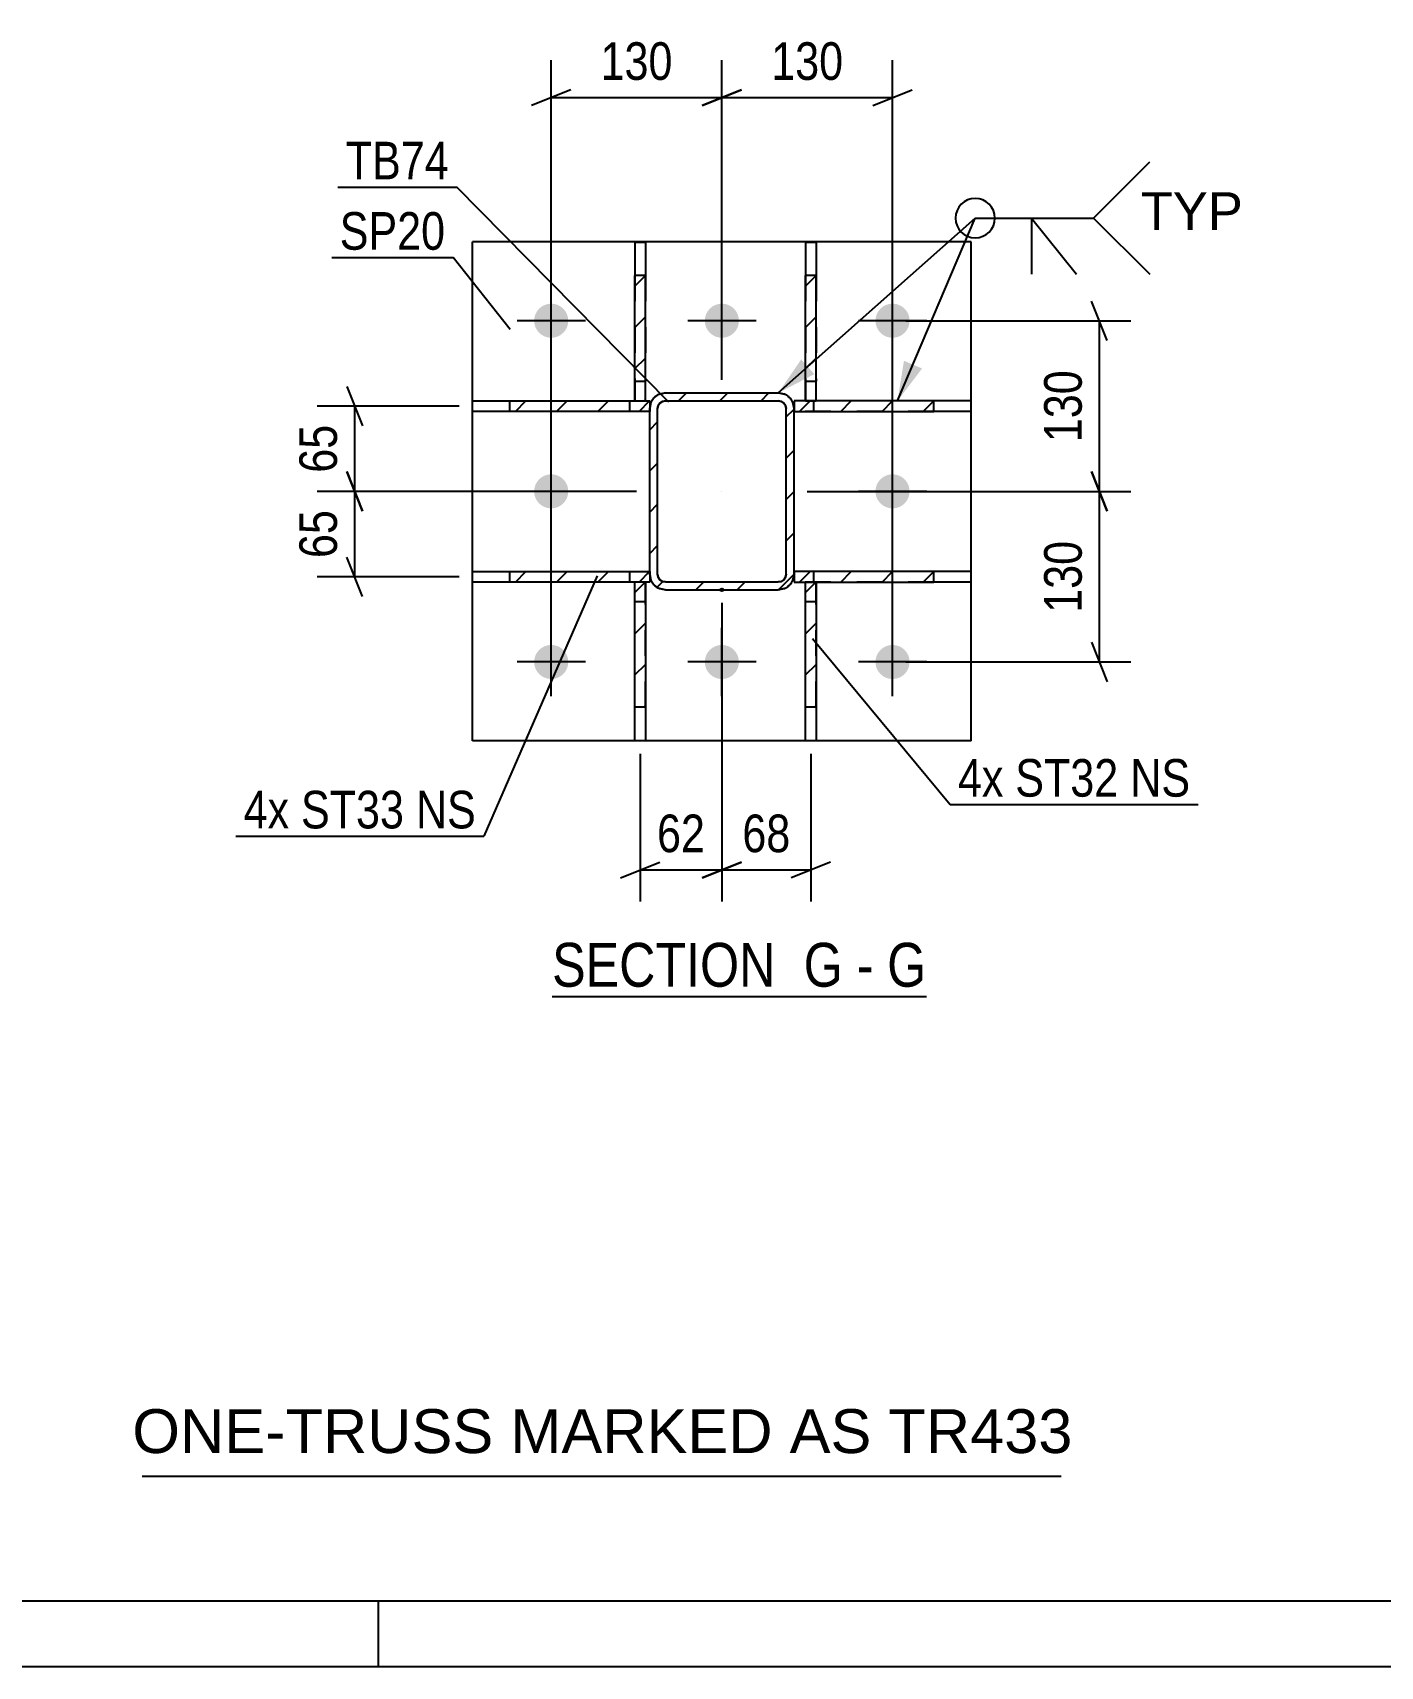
# Model space of a CAD drawing. Header units: millimetres. Extents: x -86 to 755, y -439 to 155.
# Drawn here: x 308.7 to 411.4, y -439.4 to -314.9 of the extents above; entities that cross this region are included whole.
import ezdxf

# ---------------------------------------------------------------- set-up
doc = ezdxf.new("R2010")
doc.units = ezdxf.units.MM
doc.linetypes.add('DXK_LINE_DOT2', pattern=[3.9198, 1.9599, -1.9599])
doc.linetypes.add('DXK_LINE_DOT3', pattern=[5.9187, 2.979, -0.9799, 0.9799, -0.9799])
doc.styles.add('Arial', font='ARIAL.TTF', dxfattribs={"height": 0.2})
doc.styles.add('Arial Narrow', font='ARIALN.TTF', dxfattribs={"height": 0.2})

# ---------------------------------------------------------------- blocks, each defined once
blk = doc.blocks.new('Unknown-814185138-1135')
at = {"color": 5, "linetype": 'Continuous'}
for p, q in [((-80.91, -434.41), (750.09, -434.41)), ((335.09, -439.41), (335.09, -434.41)), ((-85.91, -439.41), (755.09, -439.41))]:
    blk.add_line(p, q, dxfattribs=at)
blk = doc.blocks.new('Unknown-814185138-13370')
at = {"color": 7, "linetype": 'Continuous'}
blk.add_line((317.09, -424.91), (387.09, -424.91), dxfattribs=at)
at = {"color": 7, "style": 'Arial'}
blk.add_text('ONE-TRUSS MARKED AS TR433', height=3.3428, dxfattribs=at).set_placement((316.33, -423.16))
blk = doc.blocks.new('Unknown-814185138-17 - 2091')
at = {"color": 6, "linetype": 'Continuous'}
blk.add_line((348.31, -388.38), (376.82, -388.38), dxfattribs=at)
at = {"color": 0, "linetype": 'Continuous'}
for points in [[(366.42, -387.63), (366.42, -384.13), (348.31, -384.13), (348.31, -387.63)], [(370.46, -387.63), (370.46, -384.13), (367.47, -384.13), (367.47, -387.63)], [(372.78, -387.63), (372.78, -384.13), (371.51, -384.13), (371.51, -387.63)], [(376.82, -387.63), (376.82, -384.13), (373.83, -384.13), (373.83, -387.63)]]:
    blk.add_wipeout(points, dxfattribs=at)
at = {"color": 7, "linetype": 'Continuous', "style": 'Arial Narrow'}
for s, p in [('SECTION ', (348.31, -387.63)), ('G', (367.47, -387.63)), ('G', (373.83, -387.63)), ('-', (371.51, -387.63))]:
    blk.add_text(s, height=3.34, dxfattribs=at).set_placement(p)
blk = doc.blocks.new('Part-814185138-2217 - 2091')
at = {"linetype": 'Continuous'}
h = blk.add_hatch(dxfattribs=at)
h.set_pattern_fill('', scale=0.7, style=0, pattern_type=0)
h.set_pattern_definition([(45, (368.4245, -356.7856), (-1.57154, 1.57154), [])])
h.paths.add_polyline_path([(368.42, -366.34), (368.42, -356.79), (367.62, -356.79), (367.62, -366.34)])
at = {"color": 7, "linetype": 'DXK_LINE_DOT2'}
for p, q in [((367.62, -358.29), (367.62, -356.79)), ((367.62, -356.79), (368.42, -356.79)), ((368.42, -366.34), (368.42, -356.79)), ((367.62, -358.29), (368.42, -358.29)), ((367.62, -366.34), (367.62, -358.29))]:
    blk.add_line(p, q, dxfattribs=at)
at = {"color": 2, "linetype": 'Continuous'}
for p, q in [((367.62, -366.34), (367.62, -356.79)), ((367.62, -356.79), (368.42, -356.79)), ((368.42, -356.79), (368.42, -366.34)), ((367.62, -368.9), (367.62, -366.34)), ((368.42, -366.34), (367.62, -366.34)), ((368.42, -366.34), (368.42, -368.9)), ((368.42, -368.9), (367.62, -368.9))]:
    blk.add_line(p, q, dxfattribs=at)
blk = doc.blocks.new('Part-814185138-2201 - 2091')
at = {"linetype": 'Continuous'}
h = blk.add_hatch(dxfattribs=at)
h.set_pattern_fill('', scale=0.7, style=0, pattern_type=0)
h.set_pattern_definition([(45, (368.424, -333.4494), (-1.57154, 1.57154), [])])
h.paths.add_polyline_path([(368.42, -342.99), (368.42, -333.45), (367.62, -333.45), (367.62, -342.99)])
at = {"color": 2, "linetype": 'Continuous'}
for p, q in [((367.62, -330.9), (367.62, -333.45)), ((367.62, -330.9), (368.42, -330.9)), ((368.42, -330.9), (368.42, -333.45)), ((367.62, -342.99), (367.62, -333.45)), ((368.42, -333.45), (367.62, -333.45)), ((368.42, -342.99), (368.42, -333.45)), ((367.62, -342.99), (368.42, -342.99))]:
    blk.add_line(p, q, dxfattribs=at)
at = {"color": 7, "linetype": 'DXK_LINE_DOT2'}
for p, q in [((367.62, -333.45), (367.62, -342.99)), ((368.42, -333.45), (368.42, -341.49)), ((367.62, -341.49), (368.42, -341.49)), ((368.42, -342.99), (368.42, -341.49)), ((367.62, -342.99), (368.42, -342.99))]:
    blk.add_line(p, q, dxfattribs=at)
blk = doc.blocks.new('Part-814185138-2216 - 2091')
at = {"linetype": 'Continuous'}
h = blk.add_hatch(dxfattribs=at)
h.set_pattern_fill('', scale=0.7, style=0, pattern_type=0)
h.set_pattern_definition([(45, (355.4246, -333.4494), (-1.57154, 1.57154), [])])
h.paths.add_polyline_path([(355.42, -342.99), (355.42, -333.45), (354.62, -333.45), (354.62, -342.99)])
at = {"color": 2, "linetype": 'Continuous'}
for p, q in [((354.62, -330.9), (354.62, -333.45)), ((354.62, -330.9), (355.42, -330.9)), ((355.42, -330.9), (355.42, -333.45)), ((354.62, -342.99), (354.62, -333.45)), ((355.42, -333.45), (354.62, -333.45)), ((355.42, -342.99), (355.42, -333.45)), ((354.62, -342.99), (355.42, -342.99))]:
    blk.add_line(p, q, dxfattribs=at)
at = {"color": 7, "linetype": 'DXK_LINE_DOT2'}
for p, q in [((354.62, -333.45), (354.62, -342.99)), ((355.42, -333.45), (355.42, -341.49)), ((354.62, -341.49), (355.42, -341.49)), ((355.42, -342.99), (355.42, -341.49)), ((354.62, -342.99), (355.42, -342.99))]:
    blk.add_line(p, q, dxfattribs=at)
blk = doc.blocks.new('Part-814185138-2192 - 2091')
at = {"linetype": 'Continuous'}
h = blk.add_hatch(dxfattribs=at)
h.set_pattern_fill('', scale=0.7, style=0, pattern_type=0)
h.set_pattern_definition([(45, (366.74, -356.1942), (-1.57154, 1.57154), [])])
h.paths.add_polyline_path([(366.65, -356.65), (366.74, -356.19), (366.74, -343.59), (366.65, -343.13), (366.39, -342.75), (366, -342.49), (365.54, -342.39), (356.94, -342.39), (356.48, -342.49), (356.09, -342.75), (355.83, -343.13), (355.74, -343.59), (355.74, -356.19), (355.83, -356.65), (356.09, -357.04), (356.48, -357.3), (356.94, -357.39), (365.54, -357.39), (366, -357.3), (366.39, -357.04)])
h.paths.add_polyline_path([(365.77, -356.75), (365.54, -356.79), (356.94, -356.79), (356.71, -356.75), (356.52, -356.62), (356.39, -356.42), (356.34, -356.19), (356.34, -343.59), (356.39, -343.36), (356.52, -343.17), (356.71, -343.04), (356.94, -342.99), (365.54, -342.99), (365.77, -343.04), (365.96, -343.17), (366.09, -343.36), (366.14, -343.59), (366.14, -356.19), (366.09, -356.42), (365.96, -356.62)])
blk.add_hatch(color=30, dxfattribs=at).paths.add_polyline_path([(361.24, -357.49, -1), (361.24, -357.29, -1)])
at = {"color": 7, "linetype": 'DXK_LINE_DOT2'}
for p, q in [((355.74, -343.59), (355.83, -343.13)), ((356.39, -343.36), (356.34, -343.59)), ((356.52, -343.17), (356.39, -343.36)), ((356.48, -342.49), (356.94, -342.39)), ((356.71, -343.04), (356.52, -343.17)), ((356.94, -342.99), (356.71, -343.04)), ((356.94, -342.39), (365.54, -342.39)), ((356.94, -342.99), (365.54, -342.99)), ((365.54, -342.39), (366, -342.49)), ((365.77, -343.04), (365.54, -342.99)), ((365.96, -343.17), (365.77, -343.04)), ((366.09, -343.36), (365.96, -343.17)), ((366.14, -343.59), (366.09, -343.36)), ((366.65, -343.13), (366.74, -343.59)), ((355.74, -356.19), (355.74, -343.59)), ((356.34, -356.19), (356.34, -343.59)), ((366.14, -356.19), (366.14, -343.59)), ((366.74, -356.19), (366.74, -343.59)), ((355.83, -356.65), (355.74, -356.19)), ((356.34, -356.19), (356.39, -356.42)), ((356.39, -356.42), (356.52, -356.62)), ((356.52, -356.62), (356.71, -356.75)), ((356.71, -356.75), (356.94, -356.79)), ((356.94, -356.79), (365.54, -356.79)), ((365.54, -356.79), (365.77, -356.75)), ((365.77, -356.75), (365.96, -356.62)), ((365.96, -356.62), (366.09, -356.42)), ((366.09, -356.42), (366.14, -356.19)), ((366.74, -356.19), (366.65, -356.65)), ((356.94, -357.39), (356.48, -357.3)), ((356.94, -357.39), (365.54, -357.39)), ((366, -357.3), (365.54, -357.39))]:
    blk.add_line(p, q, dxfattribs=at)
at = {"color": 2, "linetype": 'Continuous'}
for p, q in [((355.83, -343.13), (355.74, -343.59)), ((356.34, -343.59), (356.39, -343.36)), ((356.39, -343.36), (356.52, -343.17)), ((356.94, -342.39), (356.48, -342.49)), ((356.52, -343.17), (356.71, -343.04)), ((356.71, -343.04), (356.94, -342.99)), ((356.94, -342.39), (365.54, -342.39)), ((356.94, -342.99), (365.54, -342.99)), ((366, -342.49), (365.54, -342.39)), ((365.54, -342.99), (365.77, -343.04)), ((365.77, -343.04), (365.96, -343.17)), ((365.96, -343.17), (366.09, -343.36)), ((366.09, -343.36), (366.14, -343.59)), ((366.74, -343.59), (366.65, -343.13)), ((355.74, -356.19), (355.74, -343.59)), ((356.34, -356.19), (356.34, -343.59)), ((366.14, -356.19), (366.14, -343.59)), ((366.74, -356.19), (366.74, -343.59)), ((355.74, -356.19), (355.83, -356.65)), ((356.39, -356.42), (356.34, -356.19)), ((356.52, -356.62), (356.39, -356.42)), ((356.71, -356.75), (356.52, -356.62)), ((356.94, -356.79), (356.71, -356.75)), ((356.94, -356.79), (365.54, -356.79)), ((365.77, -356.75), (365.54, -356.79)), ((365.96, -356.62), (365.77, -356.75)), ((366.09, -356.42), (365.96, -356.62)), ((366.14, -356.19), (366.09, -356.42)), ((366.65, -356.65), (366.74, -356.19)), ((356.48, -357.3), (356.94, -357.39)), ((356.94, -357.39), (365.54, -357.39)), ((365.54, -357.39), (366, -357.3))]:
    blk.add_line(p, q, dxfattribs=at)
at = {"color": 7, "linetype": 'DXK_LINE_DOT3'}
blk.add_line((361.24, -349.89), (361.24, -349.89), dxfattribs=at)
at = {"color": 30, "linetype": 'DXK_LINE_DOT3'}
blk.add_line((361.24, -357.39), (361.24, -357.39), dxfattribs=at)
at = {"color": 30, "linetype": 'Continuous'}
blk.add_circle((361.24, -357.39), 0.1, dxfattribs=at)
at = {"color": 7, "linetype": 'DXK_LINE_DOT2'}
for centre, start, end in [((356.94, -343.59), 112.5, 157.5), ((365.54, -343.59), 22.5, 67.5), ((356.94, -356.19), 202.5, 247.5), ((365.54, -356.19), 292.5, 337.5)]:
    blk.add_arc(centre, 1.2, start, end, dxfattribs=at)
at = {"color": 2, "linetype": 'Continuous'}
for centre, start, end in [((356.94, -343.59), 112.5, 157.5), ((365.54, -343.59), 22.5, 67.5), ((356.94, -356.19), 202.5, 247.5), ((365.54, -356.19), 292.5, 337.5)]:
    blk.add_arc(centre, 1.2, start, end, dxfattribs=at)
blk = doc.blocks.new('Part-814185138-2222 - 2091')
at = {"linetype": 'Continuous'}
h = blk.add_hatch(dxfattribs=at)
h.set_pattern_fill('', scale=0.7, style=0, pattern_type=0)
h.set_pattern_definition([(45, (355.425, -356.7856), (-1.57154, 1.57154), [])])
h.paths.add_polyline_path([(355.42, -366.34), (355.42, -356.79), (354.62, -356.79), (354.62, -366.34)])
at = {"color": 7, "linetype": 'DXK_LINE_DOT2'}
for p, q in [((354.62, -358.29), (354.62, -356.79)), ((354.62, -356.79), (355.42, -356.79)), ((355.42, -366.34), (355.42, -356.79)), ((354.62, -358.29), (355.42, -358.29)), ((354.62, -366.34), (354.62, -358.29))]:
    blk.add_line(p, q, dxfattribs=at)
at = {"color": 2, "linetype": 'Continuous'}
for p, q in [((354.62, -366.34), (354.62, -356.79)), ((354.62, -356.79), (355.42, -356.79)), ((355.42, -356.79), (355.42, -366.34)), ((354.62, -368.9), (354.62, -366.34)), ((355.42, -366.34), (354.62, -366.34)), ((355.42, -366.34), (355.42, -368.9)), ((355.42, -368.9), (354.62, -368.9))]:
    blk.add_line(p, q, dxfattribs=at)
blk = doc.blocks.new('Part-814185138-2223 - 2091')
at = {"linetype": 'Continuous'}
h = blk.add_hatch(dxfattribs=at)
h.set_pattern_fill('', scale=0.7, style=0, pattern_type=0)
h.set_pattern_definition([(45, (355.74, -342.9958), (-1.57154, 1.57154), [])])
h.paths.add_polyline_path([(355.74, -343.8), (355.74, -343), (345.09, -343), (345.09, -343.8)])
at = {"color": 2, "linetype": 'Continuous'}
for p, q in [((342.24, -343.8), (342.24, -343)), ((342.24, -343), (345.09, -343)), ((345.09, -343), (355.74, -343)), ((345.09, -343.8), (345.09, -343)), ((355.74, -343), (355.74, -343.8)), ((345.09, -343.8), (342.24, -343.8)), ((355.74, -343.8), (345.09, -343.8))]:
    blk.add_line(p, q, dxfattribs=at)
at = {"color": 7, "linetype": 'DXK_LINE_DOT2'}
for p, q in [((345.09, -343), (355.74, -343)), ((354.24, -343.8), (354.24, -343)), ((355.74, -343), (355.74, -343.8)), ((355.74, -343.8), (345.09, -343.8))]:
    blk.add_line(p, q, dxfattribs=at)
blk = doc.blocks.new('Part-814185138-2224 - 2091')
at = {"linetype": 'Continuous'}
h = blk.add_hatch(dxfattribs=at)
h.set_pattern_fill('', scale=0.7, style=0, pattern_type=0)
h.set_pattern_definition([(45, (355.74, -355.9958), (-1.57154, 1.57154), [])])
h.paths.add_polyline_path([(355.74, -356.8), (355.74, -356), (345.09, -356), (345.09, -356.8)])
at = {"color": 2, "linetype": 'Continuous'}
for p, q in [((342.24, -356.8), (342.24, -356)), ((342.24, -356), (345.09, -356)), ((345.09, -356.8), (342.24, -356.8)), ((345.09, -356), (355.74, -356)), ((345.09, -356.8), (345.09, -356)), ((355.74, -356.8), (345.09, -356.8)), ((355.74, -356), (355.74, -356.8))]:
    blk.add_line(p, q, dxfattribs=at)
at = {"color": 7, "linetype": 'DXK_LINE_DOT2'}
for p, q in [((345.09, -356), (355.74, -356)), ((355.74, -356.8), (345.09, -356.8)), ((354.24, -356.8), (354.24, -356)), ((355.74, -356), (355.74, -356.8))]:
    blk.add_line(p, q, dxfattribs=at)
blk = doc.blocks.new('Part-814185138-2239 - 2091')
at = {"linetype": 'Continuous'}
h = blk.add_hatch(dxfattribs=at)
h.set_pattern_fill('', scale=0.7, style=0, pattern_type=0)
h.set_pattern_definition([(45, (377.388, -342.9956), (-1.57154, 1.57154), [])])
h.paths.add_polyline_path([(377.39, -343.8), (377.39, -343), (366.74, -343), (366.74, -343.8)])
at = {"color": 7, "linetype": 'DXK_LINE_DOT2'}
for p, q in [((377.39, -343), (366.74, -343)), ((366.74, -343), (366.74, -343.8)), ((368.24, -343.8), (368.24, -343)), ((377.39, -343.8), (366.74, -343.8))]:
    blk.add_line(p, q, dxfattribs=at)
at = {"color": 2, "linetype": 'Continuous'}
for p, q in [((377.39, -343), (366.74, -343)), ((366.74, -343), (366.74, -343.8)), ((380.24, -343), (377.39, -343)), ((377.39, -343.8), (377.39, -343)), ((380.24, -343.8), (380.24, -343)), ((366.74, -343.8), (377.39, -343.8)), ((380.24, -343.8), (377.39, -343.8))]:
    blk.add_line(p, q, dxfattribs=at)
blk = doc.blocks.new('Part-814185138-2244 - 2091')
at = {"linetype": 'Continuous'}
h = blk.add_hatch(dxfattribs=at)
h.set_pattern_fill('', scale=0.7, style=0, pattern_type=0)
h.set_pattern_definition([(45, (377.388, -355.9956), (-1.57154, 1.57154), [])])
h.paths.add_polyline_path([(377.39, -356.8), (377.39, -356), (366.74, -356), (366.74, -356.8)])
at = {"color": 7, "linetype": 'DXK_LINE_DOT2'}
for p, q in [((377.39, -356), (366.74, -356)), ((366.74, -356), (366.74, -356.8)), ((377.39, -356.8), (366.74, -356.8)), ((368.24, -356.8), (368.24, -356))]:
    blk.add_line(p, q, dxfattribs=at)
at = {"color": 2, "linetype": 'Continuous'}
for p, q in [((377.39, -356), (366.74, -356)), ((366.74, -356), (366.74, -356.8)), ((366.74, -356.8), (377.39, -356.8)), ((380.24, -356), (377.39, -356)), ((377.39, -356.8), (377.39, -356)), ((380.24, -356.8), (377.39, -356.8)), ((380.24, -356.8), (380.24, -356))]:
    blk.add_line(p, q, dxfattribs=at)
blk = doc.blocks.new('Part-814185138-2250 - 2091')
at = {"color": 2, "linetype": 'Continuous'}
for p, q in [((342.24, -368.89), (342.24, -330.89)), ((380.24, -330.89), (342.24, -330.89)), ((380.24, -368.89), (380.24, -330.89)), ((380.24, -368.89), (342.24, -368.89))]:
    blk.add_line(p, q, dxfattribs=at)
blk = doc.blocks.new('Bolt-814185138-2283 - 2091')
at = {"linetype": 'Continuous'}
for points in [[(346.94, -336.89, -1), (349.54, -336.89, -1)], [(359.94, -336.89, -1), (362.54, -336.89, -1)], [(372.94, -336.89, -1), (375.54, -336.89, -1)], [(346.94, -349.89, -1), (349.54, -349.89, -1)], [(372.94, -349.89, -1), (375.54, -349.89, -1)], [(346.94, -362.89, -1), (349.54, -362.89, -1)], [(359.94, -362.89, -1), (362.54, -362.89, -1)], [(372.94, -362.89, -1), (375.54, -362.89, -1)]]:
    blk.add_hatch(color=1, dxfattribs=at).paths.add_polyline_path(points)
at = {"color": 1, "linetype": 'Continuous'}
for p, q in [((348.24, -339.49), (348.24, -334.29)), ((361.24, -339.49), (361.24, -334.29)), ((374.24, -339.49), (374.24, -334.29)), ((350.84, -336.89), (345.64, -336.89)), ((363.84, -336.89), (358.64, -336.89)), ((376.84, -336.89), (371.64, -336.89)), ((348.24, -352.49), (348.24, -347.29)), ((374.24, -352.49), (374.24, -347.29)), ((350.84, -349.89), (345.64, -349.89)), ((376.84, -349.89), (371.64, -349.89)), ((348.24, -365.49), (348.24, -360.29)), ((361.24, -365.49), (361.24, -360.29)), ((374.24, -365.49), (374.24, -360.29)), ((350.84, -362.89), (345.64, -362.89)), ((363.84, -362.89), (358.64, -362.89)), ((376.84, -362.89), (371.64, -362.89))]:
    blk.add_line(p, q, dxfattribs=at)
blk = doc.blocks.new('StraightDimension-814185138-2322 - 2091')
at = {"color": 7, "linetype": 'Continuous'}
for p, q in [((390.6, -338.39), (389.4, -335.39)), ((375.24, -336.89), (392.4, -336.89)), ((390, -349.89), (390, -336.89)), ((389.4, -348.39), (390.6, -351.39)), ((367.74, -349.89), (392.4, -349.89))]:
    blk.add_line(p, q, dxfattribs=at)
at = {"color": 0}
blk.add_wipeout([(389.25, -340.05), (385.05, -340.05), (385.05, -346.74), (389.25, -346.74)], dxfattribs=at)
at = {"color": 3, "style": 'Arial Narrow'}
blk.add_text('130', height=2.863, rotation=90.0002, dxfattribs=at).set_placement((388.65, -346.14))
blk = doc.blocks.new('StraightDimension-814185138-2293 - 2091')
at = {"color": 7, "linetype": 'Continuous'}
for p, q in [((361.24, -358.39), (361.24, -381.13)), ((368.02, -369.9), (368.02, -381.13)), ((359.74, -379.33), (362.74, -378.13)), ((369.52, -378.13), (366.52, -379.33)), ((361.24, -378.73), (368.02, -378.73))]:
    blk.add_line(p, q, dxfattribs=at)
at = {"color": 0}
blk.add_wipeout([(367.06, -377.98), (367.06, -373.78), (362.2, -373.78), (362.2, -377.98)], dxfattribs=at)
at = {"color": 3, "style": 'Arial Narrow'}
blk.add_text('68', height=2.863, dxfattribs=at).set_placement((362.8, -377.38))
blk = doc.blocks.new('StraightDimension-814185138-2302 - 2091')
at = {"color": 7, "linetype": 'Continuous'}
for p, q in [((361.24, -358.39), (361.24, -381.13)), ((355.02, -369.9), (355.02, -381.13)), ((353.52, -379.33), (356.52, -378.13)), ((362.74, -378.13), (359.74, -379.33)), ((355.02, -378.73), (361.24, -378.73))]:
    blk.add_line(p, q, dxfattribs=at)
at = {"color": 0}
blk.add_wipeout([(360.56, -377.98), (360.56, -373.78), (355.7, -373.78), (355.7, -377.98)], dxfattribs=at)
at = {"color": 3, "style": 'Arial Narrow'}
blk.add_text('62', height=2.863, dxfattribs=at).set_placement((356.3, -377.38))
blk = doc.blocks.new('StraightDimension-814185138-2312 - 2091')
at = {"color": 7, "linetype": 'Continuous'}
for p, q in [((390.6, -351.39), (389.4, -348.39)), ((367.74, -349.89), (392.4, -349.89)), ((390, -362.89), (390, -349.89)), ((389.4, -361.39), (390.6, -364.39)), ((375.24, -362.89), (392.4, -362.89))]:
    blk.add_line(p, q, dxfattribs=at)
at = {"color": 0}
blk.add_wipeout([(389.25, -353.05), (385.05, -353.05), (385.05, -359.74), (389.25, -359.74)], dxfattribs=at)
at = {"color": 3, "style": 'Arial Narrow'}
blk.add_text('130', height=2.863, rotation=90.0002, dxfattribs=at).set_placement((388.65, -359.14))
blk = doc.blocks.new('StraightDimension-814185138-2333 - 2091')
at = {"color": 7, "linetype": 'Continuous'}
for p, q in [((332.67, -348.39), (333.87, -351.39)), ((354.74, -349.89), (330.42, -349.89)), ((333.27, -356.4), (333.27, -349.89)), ((333.87, -357.9), (332.67, -354.9)), ((341.24, -356.4), (330.42, -356.4))]:
    blk.add_line(p, q, dxfattribs=at)
at = {"color": 0}
blk.add_wipeout([(332.52, -350.72), (328.32, -350.72), (328.32, -355.57), (332.52, -355.57)], dxfattribs=at)
at = {"color": 3, "style": 'Arial Narrow'}
blk.add_text('65', height=2.863, rotation=90.0002, dxfattribs=at).set_placement((331.92, -354.97))
blk = doc.blocks.new('StraightDimension-814185138-2339 - 2091')
at = {"color": 7, "linetype": 'Continuous'}
for p, q in [((332.67, -341.9), (333.87, -344.9)), ((341.24, -343.4), (330.42, -343.4)), ((333.27, -349.89), (333.27, -343.4)), ((333.87, -351.39), (332.67, -348.39)), ((354.74, -349.89), (330.42, -349.89))]:
    blk.add_line(p, q, dxfattribs=at)
at = {"color": 0}
blk.add_wipeout([(332.52, -344.22), (328.32, -344.22), (328.32, -349.07), (332.52, -349.07)], dxfattribs=at)
at = {"color": 3, "style": 'Arial Narrow'}
blk.add_text('65', height=2.863, rotation=90.0002, dxfattribs=at).set_placement((331.92, -348.47))
blk = doc.blocks.new('StraightDimension-814185138-2347 - 2091')
at = {"color": 7, "linetype": 'Continuous'}
for p, q in [((361.24, -341.39), (361.24, -317.04)), ((374.24, -361.89), (374.24, -317.04)), ((362.74, -319.29), (359.74, -320.49)), ((372.74, -320.49), (375.74, -319.29)), ((361.24, -319.89), (374.24, -319.89))]:
    blk.add_line(p, q, dxfattribs=at)
at = {"color": 0}
blk.add_wipeout([(371.08, -319.14), (371.08, -314.94), (364.4, -314.94), (364.4, -319.14)], dxfattribs=at)
at = {"color": 3, "style": 'Arial Narrow'}
blk.add_text('130', height=2.863, dxfattribs=at).set_placement((365, -318.54))
blk = doc.blocks.new('StraightDimension-814185138-2356 - 2091')
at = {"color": 7, "linetype": 'Continuous'}
for p, q in [((348.24, -361.89), (348.24, -317.04)), ((361.24, -341.39), (361.24, -317.04)), ((349.74, -319.29), (346.74, -320.49)), ((359.74, -320.49), (362.74, -319.29)), ((348.24, -319.89), (361.24, -319.89))]:
    blk.add_line(p, q, dxfattribs=at)
at = {"color": 0}
blk.add_wipeout([(358.08, -319.14), (358.08, -314.94), (351.4, -314.94), (351.4, -319.14)], dxfattribs=at)
at = {"color": 3, "style": 'Arial Narrow'}
blk.add_text('130', height=2.863, dxfattribs=at).set_placement((352, -318.54))
blk = doc.blocks.new('Mark-814185138-2188 - 2091')
at = {"color": 0}
blk.add_wipeout([(340.45, -326.12), (340.45, -323.12), (332.59, -323.12), (332.59, -326.12)], dxfattribs=at)
blk.add_wipeout([(340.45, -326.12), (340.45, -323.12), (332.59, -323.12), (332.59, -326.12)], dxfattribs=at)
at = {"color": 30, "linetype": 'Continuous'}
for p in [(331.99, -326.72), (357.19, -343.1)]:
    blk.add_line(p, (341.05, -326.72), dxfattribs=at)
at = {"color": 3, "style": 'Arial Narrow'}
blk.add_text('TB74', height=2.863, dxfattribs=at).set_placement((332.59, -326.12))
blk = doc.blocks.new('MarkSet-814185138-2445 - 2091')
at = {"color": 0}
for points in [[(328.28, -375.57), (328.28, -372.57), (324.81, -372.57), (324.81, -375.57)], [(337.04, -375.57), (337.04, -372.57), (329.18, -372.57), (329.18, -375.57)], [(342.5, -375.57), (342.5, -372.57), (337.94, -372.57), (337.94, -375.57)]]:
    blk.add_wipeout(points, dxfattribs=at)
for points in [[(328.28, -375.57), (328.28, -372.57), (324.81, -372.57), (324.81, -375.57)], [(337.04, -375.57), (337.04, -372.57), (329.18, -372.57), (329.18, -375.57)], [(342.5, -375.57), (342.5, -372.57), (337.94, -372.57), (337.94, -375.57)]]:
    blk.add_wipeout(points, dxfattribs=at)
at = {"color": 30, "linetype": 'Continuous'}
for p in [(351.75, -356.32), (324.21, -376.17)]:
    blk.add_line(p, (343.1, -376.17), dxfattribs=at)
at = {"color": 3, "style": 'Arial Narrow'}
for s, p in [('4x', (324.81, -375.57)), ('ST33', (329.18, -375.57)), ('NS', (337.94, -375.57))]:
    blk.add_text(s, height=2.863, dxfattribs=at).set_placement(p)
blk = doc.blocks.new('Mark-814185138-2246 - 2091')
at = {"color": 0}
blk.add_wipeout([(340.17, -331.48), (340.17, -328.48), (332.13, -328.48), (332.13, -331.48)], dxfattribs=at)
blk.add_wipeout([(340.17, -331.48), (340.17, -328.48), (332.13, -328.48), (332.13, -331.48)], dxfattribs=at)
at = {"color": 30, "linetype": 'Continuous'}
for p in [(331.53, -332.08), (345.12, -337.55)]:
    blk.add_line(p, (340.77, -332.08), dxfattribs=at)
at = {"color": 3, "style": 'Arial Narrow'}
blk.add_text('SP20', height=2.863, dxfattribs=at).set_placement((332.13, -331.48))
blk = doc.blocks.new('WeldMark-814185138-2365 - 2091')
at = {"linetype": 'Continuous'}
for points in [[(368.28, -340.96), (365.54, -342.39), (367.28, -339.84)], [(376.49, -340.53), (374.62, -343), (375.11, -339.94)]]:
    blk.add_hatch(color=30, dxfattribs=at).paths.add_polyline_path(points)
at = {"color": 30, "linetype": 'Continuous'}
for p, q in [((365.54, -342.39), (380.54, -329.07)), ((374.62, -343), (380.54, -329.07)), ((380.54, -329.07), (389.54, -329.07))]:
    blk.add_line(p, q, dxfattribs=at)
at = {"color": 3, "linetype": 'Continuous'}
for q in [(388.26, -333.35), (384.83, -333.35)]:
    blk.add_line((384.83, -329.07), q, dxfattribs=at)
for start, end in [(90, 270), (270, 90)]:
    blk.add_arc((380.54, -329.07), 1.5, start, end, dxfattribs=at)
at = {"color": 0, "linetype": 'Continuous'}
blk.add_wipeout([(400.92, -329.97), (400.92, -326.97), (393.14, -326.97), (393.14, -329.97)], dxfattribs=at)
blk.add_wipeout([(400.92, -329.97), (400.92, -326.97), (393.14, -326.97), (393.14, -329.97)], dxfattribs=at)
at = {"color": 3, "linetype": 'Continuous'}
for q in [(393.83, -324.78), (393.83, -333.35)]:
    blk.add_line((389.54, -329.07), q, dxfattribs=at)
at = {"color": 3, "linetype": 'Continuous', "style": 'Arial'}
blk.add_text('TYP', height=2.865, dxfattribs=at).set_placement((393.14, -329.97))
blk = doc.blocks.new('MarkSet-814185138-2415 - 2091')
at = {"color": 0}
for points in [[(382.69, -373.15), (382.69, -370.15), (379.22, -370.15), (379.22, -373.15)], [(391.45, -373.15), (391.45, -370.15), (383.59, -370.15), (383.59, -373.15)], [(396.91, -373.15), (396.91, -370.15), (392.35, -370.15), (392.35, -373.15)]]:
    blk.add_wipeout(points, dxfattribs=at)
for points in [[(382.69, -373.15), (382.69, -370.15), (379.22, -370.15), (379.22, -373.15)], [(391.45, -373.15), (391.45, -370.15), (383.59, -370.15), (383.59, -373.15)], [(396.91, -373.15), (396.91, -370.15), (392.35, -370.15), (392.35, -373.15)]]:
    blk.add_wipeout(points, dxfattribs=at)
at = {"color": 30, "linetype": 'Continuous'}
for p, q in [((368.15, -361.11), (378.62, -373.75)), ((378.62, -373.75), (397.51, -373.75))]:
    blk.add_line(p, q, dxfattribs=at)
at = {"color": 3, "style": 'Arial Narrow'}
for s, p in [('4x', (379.22, -373.15)), ('ST32', (383.59, -373.15)), ('NS', (392.35, -373.15))]:
    blk.add_text(s, height=2.863, dxfattribs=at).set_placement(p)

msp = doc.modelspace()

# ---------------------------------------------------------------- block references
for name in ['Unknown-814185138-1135', 'Part-814185138-2250 - 2091', 'Part-814185138-2216 - 2091', 'Part-814185138-2201 - 2091', 'Bolt-814185138-2283 - 2091', 'Part-814185138-2223 - 2091', 'Part-814185138-2192 - 2091', 'Part-814185138-2239 - 2091', 'Part-814185138-2224 - 2091', 'Part-814185138-2222 - 2091', 'Part-814185138-2244 - 2091', 'Part-814185138-2217 - 2091', 'Unknown-814185138-13370']:
    msp.add_blockref(name, (0, 0))

# ---------------------------------------------------------------- next in the draw order: block references
for name in ['StraightDimension-814185138-2322 - 2091', 'StraightDimension-814185138-2293 - 2091', 'Unknown-814185138-17 - 2091']:
    msp.add_blockref(name, (0, 0))

# ---------------------------------------------------------------- next in the draw order: block references
for name in ['StraightDimension-814185138-2312 - 2091', 'StraightDimension-814185138-2302 - 2091']:
    msp.add_blockref(name, (0, 0))

# ---------------------------------------------------------------- next in the draw order: block references
for name in ['StraightDimension-814185138-2347 - 2091', 'StraightDimension-814185138-2333 - 2091']:
    msp.add_blockref(name, (0, 0))

# ---------------------------------------------------------------- next in the draw order: block references
for name in ['WeldMark-814185138-2365 - 2091', 'StraightDimension-814185138-2339 - 2091', 'MarkSet-814185138-2415 - 2091']:
    msp.add_blockref(name, (0, 0))

# ---------------------------------------------------------------- next in the draw order: block references
msp.add_blockref('StraightDimension-814185138-2356 - 2091', (0, 0))

# ---------------------------------------------------------------- next in the draw order: block references
for name in ['Mark-814185138-2188 - 2091', 'MarkSet-814185138-2445 - 2091']:
    msp.add_blockref(name, (0, 0))

# ---------------------------------------------------------------- next in the draw order: block references
msp.add_blockref('Mark-814185138-2246 - 2091', (0, 0))

doc.saveas('drawing.dxf')
